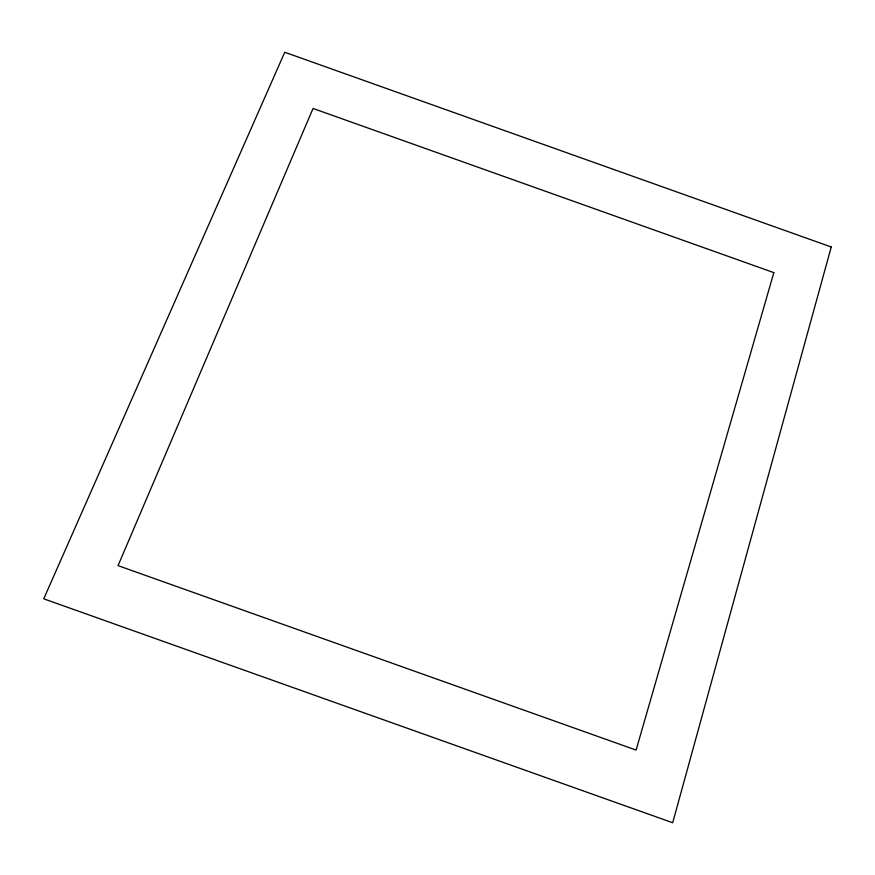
<?xml version="1.0" encoding="UTF-8"?>
<svg xmlns="http://www.w3.org/2000/svg" width="875" height="875" viewBox="0 0 875 875"><rect width="100%" height="100%" fill="white"/><g stroke="black" fill="none" stroke-linecap="round" stroke-linejoin="round"><path stroke-width="1.31" d="M831.25 246.98L672.689 822.741L43.75 598.817L284.747 52.259L831.25 246.98M773.839 272.628L636.103 750.072L118.048 565.622L313.042 108.456L773.839 272.628"/></g></svg>
